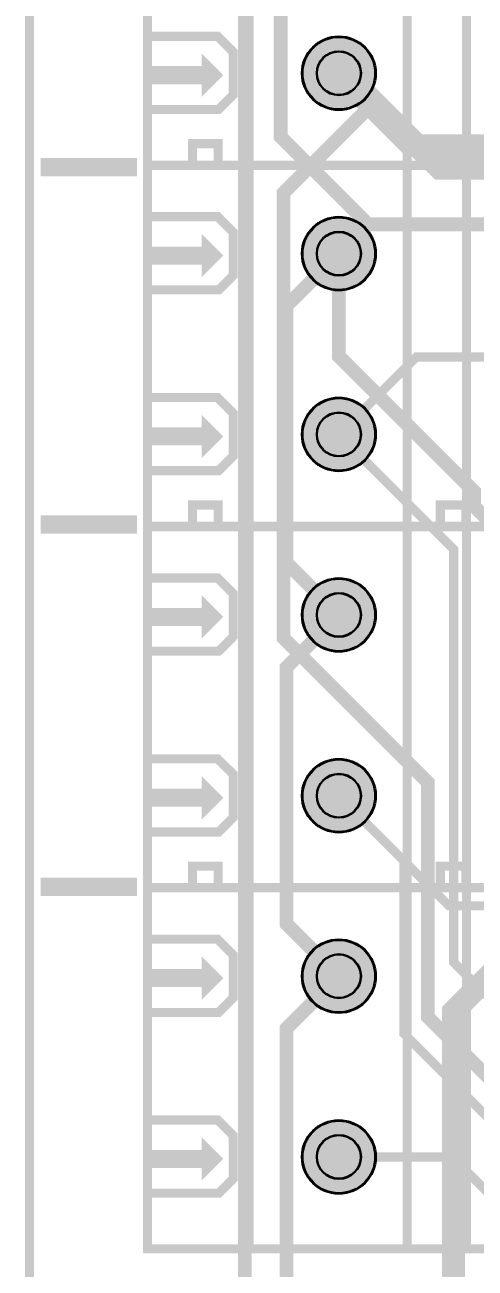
# Model space of a CAD drawing. Header units: millimetres. Extents: x -11 to 78.6, y -72.4 to 27.
# Drawn here: x -10.98 to 1.49, y -24.76 to 9.68 of the extents above; entities that cross this region are included whole.
import ezdxf

# ---------------------------------------------------------------- set-up
doc = ezdxf.new("R2010")
doc.units = ezdxf.units.MM
for name, color, linetype, true_color in [('BoardOutLine', 7, 'Continuous', 0xff00ff), ('BottomLayer', 7, 'Continuous', 0x0000ff), ('BottomSolderMaskLayer', 7, 'Continuous', 0xaa00ff), ('Document', 7, 'Continuous', 0xffffff), ('Multi-Layer', 7, 'Continuous', 0xc0c0c0), ('TopLayer', 7, 'Continuous', 0xff0000), ('TopSilkLayer', 7, 'Continuous', 0xffcc00), ('TopSolderMaskLayer', 7, 'Continuous', 0x800080)]:
    doc.layers.add(name, color=color, linetype=linetype, true_color=true_color)

msp = doc.modelspace()

# ---------------------------------------------------------------- hatches: boundary and pattern name
at = {"layer": 'BottomSolderMaskLayer'}
for points in [[(-3.311, 8.345, 1), (-1.261, 8.345, 1)], [(-3.311, 3.346, 1), (-1.261, 3.346, 1)], [(-3.311, -1.662, 1), (-1.261, -1.662, 1)], [(-3.311, -6.664, 1), (-1.261, -6.664, 1)], [(-3.311, -11.673, 1), (-1.261, -11.673, 1)], [(-3.311, -16.671, 1), (-1.261, -16.671, 1)], [(-3.311, -21.68, 1), (-1.261, -21.68, 1)]]:
    msp.add_hatch(color=256, dxfattribs=at).paths.add_polyline_path(points)
at = {"layer": 'Document'}
for points in [[(-7.586, 9.496), (-5.645, 9.496), (-5.628, 9.495), (-5.612, 9.492), (-5.596, 9.487), (-5.581, 9.479), (-5.567, 9.47), (-5.555, 9.459), (-5.126, 9.03), (-5.115, 9.018), (-5.106, 9.004), (-5.099, 8.989), (-5.093, 8.974), (-5.09, 8.957), (-5.089, 8.941), (-5.089, 7.741), (-5.09, 7.724), (-5.093, 7.708), (-5.099, 7.692), (-5.106, 7.677), (-5.115, 7.663), (-5.126, 7.651), (-5.526, 7.251), (-5.539, 7.24), (-5.553, 7.231), (-5.568, 7.223), (-5.583, 7.218), (-5.6, 7.215), (-5.616, 7.214), (-7.586, 7.214), (-7.603, 7.215), (-7.619, 7.218), (-7.635, 7.223), (-7.65, 7.231), (-7.663, 7.24), (-7.676, 7.251), (-7.687, 7.263), (-7.696, 7.277), (-7.703, 7.292), (-7.709, 7.308), (-7.712, 7.324), (-7.713, 7.341), (-7.712, 7.357), (-7.709, 7.374), (-7.703, 7.389), (-7.696, 7.404), (-7.687, 7.418), (-7.676, 7.43), (-7.663, 7.441), (-7.65, 7.451), (-7.635, 7.458), (-7.619, 7.463), (-7.603, 7.467), (-7.586, 7.468), (-5.669, 7.468), (-5.343, 7.793), (-5.343, 8.888), (-5.697, 9.242), (-7.586, 9.242), (-7.603, 9.243), (-7.619, 9.247), (-7.635, 9.252), (-7.65, 9.259), (-7.663, 9.268), (-7.676, 9.279), (-7.687, 9.292), (-7.696, 9.306), (-7.703, 9.321), (-7.709, 9.336), (-7.712, 9.353), (-7.713, 9.369), (-7.712, 9.386), (-7.709, 9.402), (-7.703, 9.418), (-7.696, 9.433), (-7.687, 9.447), (-7.676, 9.459), (-7.663, 9.47), (-7.65, 9.479), (-7.635, 9.487), (-7.619, 9.492), (-7.603, 9.495), (-7.586, 9.496)], [(-6.086, 8.891), (-6.086, 7.691), (-5.486, 8.291)], [(-7.686, 8.541), (-6.086, 8.541), (-6.086, 8.041), (-7.686, 8.041)], [(-7.586, 4.497), (-5.645, 4.497), (-5.628, 4.496), (-5.612, 4.493), (-5.596, 4.488), (-5.581, 4.48), (-5.567, 4.471), (-5.555, 4.46), (-5.126, 4.032), (-5.115, 4.019), (-5.106, 4.005), (-5.099, 3.991), (-5.093, 3.975), (-5.09, 3.959), (-5.089, 3.942), (-5.089, 2.742), (-5.09, 2.725), (-5.093, 2.709), (-5.099, 2.693), (-5.106, 2.678), (-5.115, 2.665), (-5.126, 2.652), (-5.526, 2.252), (-5.539, 2.241), (-5.553, 2.232), (-5.567, 2.225), (-5.583, 2.219), (-5.599, 2.216), (-5.616, 2.215), (-7.586, 2.215), (-7.603, 2.216), (-7.619, 2.219), (-7.635, 2.225), (-7.65, 2.232), (-7.663, 2.241), (-7.676, 2.252), (-7.687, 2.265), (-7.696, 2.278), (-7.703, 2.293), (-7.709, 2.309), (-7.712, 2.325), (-7.713, 2.342), (-7.712, 2.359), (-7.709, 2.375), (-7.703, 2.391), (-7.696, 2.405), (-7.687, 2.419), (-7.676, 2.432), (-7.663, 2.443), (-7.65, 2.452), (-7.635, 2.459), (-7.619, 2.465), (-7.603, 2.468), (-7.586, 2.469), (-5.669, 2.469), (-5.343, 2.795), (-5.343, 3.889), (-5.697, 4.243), (-7.586, 4.243), (-7.603, 4.245), (-7.619, 4.248), (-7.635, 4.253), (-7.65, 4.26), (-7.663, 4.27), (-7.676, 4.281), (-7.687, 4.293), (-7.696, 4.307), (-7.703, 4.322), (-7.709, 4.338), (-7.712, 4.354), (-7.713, 4.37), (-7.712, 4.387), (-7.709, 4.403), (-7.703, 4.419), (-7.696, 4.434), (-7.687, 4.448), (-7.676, 4.46), (-7.663, 4.471), (-7.65, 4.48), (-7.635, 4.488), (-7.619, 4.493), (-7.603, 4.496), (-7.586, 4.497)], [(-6.086, 3.892), (-6.086, 2.692), (-5.486, 3.292)], [(-7.686, 3.542), (-6.086, 3.542), (-6.086, 3.042), (-7.686, 3.042)], [(-7.586, -0.511), (-5.645, -0.511), (-5.628, -0.513), (-5.612, -0.516), (-5.596, -0.521), (-5.581, -0.528), (-5.567, -0.538), (-5.555, -0.549), (-5.126, -0.977), (-5.115, -0.99), (-5.106, -1.003), (-5.099, -1.018), (-5.093, -1.034), (-5.09, -1.05), (-5.089, -1.067), (-5.089, -2.267), (-5.09, -2.284), (-5.093, -2.3), (-5.099, -2.316), (-5.106, -2.33), (-5.115, -2.344), (-5.126, -2.357), (-5.526, -2.757), (-5.539, -2.768), (-5.553, -2.777), (-5.568, -2.784), (-5.583, -2.79), (-5.6, -2.793), (-5.616, -2.794), (-7.586, -2.794), (-7.603, -2.793), (-7.619, -2.79), (-7.635, -2.784), (-7.65, -2.777), (-7.663, -2.768), (-7.676, -2.757), (-7.687, -2.744), (-7.696, -2.73), (-7.703, -2.716), (-7.709, -2.7), (-7.712, -2.684), (-7.713, -2.667), (-7.712, -2.65), (-7.709, -2.634), (-7.703, -2.618), (-7.696, -2.603), (-7.687, -2.59), (-7.676, -2.577), (-7.663, -2.566), (-7.65, -2.557), (-7.635, -2.55), (-7.619, -2.544), (-7.603, -2.541), (-7.586, -2.54), (-5.669, -2.54), (-5.343, -2.214), (-5.343, -1.12), (-5.697, -0.765), (-7.586, -0.765), (-7.603, -0.764), (-7.619, -0.761), (-7.635, -0.756), (-7.65, -0.748), (-7.663, -0.739), (-7.676, -0.728), (-7.687, -0.716), (-7.696, -0.702), (-7.703, -0.687), (-7.709, -0.671), (-7.712, -0.655), (-7.713, -0.638), (-7.712, -0.622), (-7.709, -0.606), (-7.703, -0.59), (-7.696, -0.575), (-7.687, -0.561), (-7.676, -0.549), (-7.663, -0.538), (-7.65, -0.528), (-7.635, -0.521), (-7.619, -0.516), (-7.603, -0.513), (-7.586, -0.511)], [(-6.086, -1.117), (-6.086, -2.317), (-5.486, -1.717)], [(-7.686, -1.467), (-6.086, -1.467), (-6.086, -1.967), (-7.686, -1.967)], [(-7.586, -5.513), (-5.645, -5.513), (-5.628, -5.514), (-5.612, -5.517), (-5.596, -5.522), (-5.581, -5.53), (-5.567, -5.539), (-5.555, -5.55), (-5.126, -5.978), (-5.115, -5.991), (-5.106, -6.005), (-5.099, -6.02), (-5.093, -6.035), (-5.09, -6.052), (-5.089, -6.068), (-5.089, -7.268), (-5.09, -7.285), (-5.093, -7.301), (-5.099, -7.317), (-5.106, -7.332), (-5.115, -7.346), (-5.126, -7.358), (-5.526, -7.758), (-5.539, -7.769), (-5.553, -7.778), (-5.567, -7.786), (-5.583, -7.791), (-5.599, -7.794), (-5.616, -7.795), (-7.586, -7.795), (-7.603, -7.794), (-7.619, -7.791), (-7.635, -7.786), (-7.65, -7.778), (-7.663, -7.769), (-7.676, -7.758), (-7.687, -7.746), (-7.696, -7.732), (-7.703, -7.717), (-7.709, -7.701), (-7.712, -7.685), (-7.713, -7.668), (-7.712, -7.652), (-7.709, -7.635), (-7.703, -7.62), (-7.696, -7.605), (-7.687, -7.591), (-7.676, -7.578), (-7.663, -7.567), (-7.65, -7.558), (-7.635, -7.551), (-7.619, -7.546), (-7.603, -7.542), (-7.586, -7.541), (-5.669, -7.541), (-5.343, -7.216), (-5.343, -6.121), (-5.697, -5.767), (-7.586, -5.767), (-7.603, -5.766), (-7.619, -5.762), (-7.635, -5.757), (-7.65, -5.75), (-7.663, -5.74), (-7.676, -5.729), (-7.687, -5.717), (-7.696, -5.703), (-7.703, -5.688), (-7.709, -5.673), (-7.712, -5.656), (-7.713, -5.64), (-7.712, -5.623), (-7.709, -5.607), (-7.703, -5.591), (-7.696, -5.576), (-7.687, -5.562), (-7.676, -5.55), (-7.663, -5.539), (-7.65, -5.53), (-7.635, -5.522), (-7.619, -5.517), (-7.603, -5.514), (-7.586, -5.513)], [(-6.086, -6.118), (-6.086, -7.318), (-5.486, -6.718)], [(-7.686, -6.468), (-6.086, -6.468), (-6.086, -6.968), (-7.686, -6.968)], [(-7.586, -10.522), (-5.645, -10.522), (-5.628, -10.523), (-5.612, -10.526), (-5.596, -10.531), (-5.581, -10.539), (-5.567, -10.548), (-5.555, -10.559), (-5.126, -10.987), (-5.115, -11), (-5.106, -11.014), (-5.099, -11.028), (-5.093, -11.044), (-5.09, -11.061), (-5.089, -11.077), (-5.089, -12.277), (-5.09, -12.294), (-5.093, -12.31), (-5.099, -12.326), (-5.106, -12.341), (-5.115, -12.354), (-5.126, -12.367), (-5.526, -12.767), (-5.539, -12.778), (-5.553, -12.787), (-5.568, -12.794), (-5.583, -12.8), (-5.6, -12.803), (-5.616, -12.804), (-7.586, -12.804), (-7.603, -12.803), (-7.619, -12.8), (-7.635, -12.794), (-7.65, -12.787), (-7.663, -12.778), (-7.676, -12.767), (-7.687, -12.754), (-7.696, -12.741), (-7.703, -12.726), (-7.709, -12.71), (-7.712, -12.694), (-7.713, -12.677), (-7.712, -12.661), (-7.709, -12.644), (-7.703, -12.628), (-7.696, -12.614), (-7.687, -12.6), (-7.676, -12.587), (-7.663, -12.576), (-7.65, -12.567), (-7.635, -12.56), (-7.619, -12.554), (-7.603, -12.551), (-7.586, -12.55), (-5.669, -12.55), (-5.343, -12.225), (-5.343, -11.13), (-5.697, -10.776), (-7.586, -10.776), (-7.603, -10.775), (-7.619, -10.771), (-7.635, -10.766), (-7.65, -10.759), (-7.663, -10.749), (-7.676, -10.738), (-7.687, -10.726), (-7.696, -10.712), (-7.703, -10.697), (-7.709, -10.681), (-7.712, -10.665), (-7.713, -10.649), (-7.712, -10.632), (-7.709, -10.616), (-7.703, -10.6), (-7.696, -10.585), (-7.687, -10.571), (-7.676, -10.559), (-7.663, -10.548), (-7.65, -10.539), (-7.635, -10.531), (-7.619, -10.526), (-7.603, -10.523), (-7.586, -10.522)], [(-6.086, -11.127), (-6.086, -12.327), (-5.486, -11.727)], [(-7.686, -11.477), (-6.086, -11.477), (-6.086, -11.977), (-7.686, -11.977)], [(-7.586, -15.52), (-5.645, -15.52), (-5.628, -15.521), (-5.612, -15.525), (-5.596, -15.53), (-5.581, -15.537), (-5.567, -15.547), (-5.555, -15.558), (-5.126, -15.986), (-5.115, -15.999), (-5.106, -16.012), (-5.099, -16.027), (-5.093, -16.043), (-5.09, -16.059), (-5.089, -16.076), (-5.089, -17.276), (-5.09, -17.292), (-5.093, -17.309), (-5.099, -17.324), (-5.106, -17.339), (-5.115, -17.353), (-5.126, -17.366), (-5.526, -17.766), (-5.539, -17.777), (-5.553, -17.786), (-5.567, -17.793), (-5.583, -17.799), (-5.599, -17.802), (-5.616, -17.803), (-7.586, -17.803), (-7.603, -17.802), (-7.619, -17.799), (-7.635, -17.793), (-7.65, -17.786), (-7.663, -17.777), (-7.676, -17.766), (-7.687, -17.753), (-7.696, -17.739), (-7.703, -17.724), (-7.709, -17.709), (-7.712, -17.692), (-7.713, -17.676), (-7.712, -17.659), (-7.709, -17.643), (-7.703, -17.627), (-7.696, -17.612), (-7.687, -17.599), (-7.676, -17.586), (-7.663, -17.575), (-7.65, -17.566), (-7.635, -17.559), (-7.619, -17.553), (-7.603, -17.55), (-7.586, -17.549), (-5.669, -17.549), (-5.343, -17.223), (-5.343, -16.128), (-5.697, -15.774), (-7.586, -15.774), (-7.603, -15.773), (-7.619, -15.77), (-7.635, -15.765), (-7.65, -15.757), (-7.663, -15.748), (-7.676, -15.737), (-7.687, -15.725), (-7.696, -15.711), (-7.703, -15.696), (-7.709, -15.68), (-7.712, -15.664), (-7.713, -15.647), (-7.712, -15.631), (-7.709, -15.614), (-7.703, -15.599), (-7.696, -15.584), (-7.687, -15.57), (-7.676, -15.557), (-7.663, -15.547), (-7.65, -15.537), (-7.635, -15.53), (-7.619, -15.525), (-7.603, -15.521), (-7.586, -15.52)], [(-6.086, -16.126), (-6.086, -17.326), (-5.486, -16.726)], [(-7.686, -16.476), (-6.086, -16.476), (-6.086, -16.976), (-7.686, -16.976)], [(-7.586, -20.529), (-5.645, -20.529), (-5.628, -20.53), (-5.612, -20.534), (-5.596, -20.539), (-5.581, -20.546), (-5.567, -20.555), (-5.555, -20.566), (-5.126, -20.995), (-5.115, -21.007), (-5.106, -21.021), (-5.099, -21.036), (-5.093, -21.052), (-5.09, -21.068), (-5.089, -21.085), (-5.089, -22.285), (-5.09, -22.301), (-5.093, -22.318), (-5.099, -22.333), (-5.106, -22.348), (-5.115, -22.362), (-5.126, -22.375), (-5.526, -22.775), (-5.539, -22.785), (-5.553, -22.795), (-5.568, -22.802), (-5.583, -22.807), (-5.6, -22.811), (-5.616, -22.812), (-7.586, -22.812), (-7.603, -22.811), (-7.619, -22.807), (-7.635, -22.802), (-7.65, -22.795), (-7.663, -22.785), (-7.676, -22.775), (-7.687, -22.762), (-7.696, -22.748), (-7.703, -22.733), (-7.709, -22.718), (-7.712, -22.701), (-7.713, -22.685), (-7.712, -22.668), (-7.709, -22.652), (-7.703, -22.636), (-7.696, -22.621), (-7.687, -22.607), (-7.676, -22.595), (-7.663, -22.584), (-7.65, -22.575), (-7.635, -22.567), (-7.619, -22.562), (-7.603, -22.559), (-7.586, -22.558), (-5.669, -22.558), (-5.343, -22.232), (-5.343, -21.137), (-5.697, -20.783), (-7.586, -20.783), (-7.603, -20.782), (-7.619, -20.779), (-7.635, -20.774), (-7.65, -20.766), (-7.663, -20.757), (-7.676, -20.746), (-7.687, -20.734), (-7.696, -20.72), (-7.703, -20.705), (-7.709, -20.689), (-7.712, -20.673), (-7.713, -20.656), (-7.712, -20.64), (-7.709, -20.623), (-7.703, -20.608), (-7.696, -20.593), (-7.687, -20.579), (-7.676, -20.566), (-7.663, -20.555), (-7.65, -20.546), (-7.635, -20.539), (-7.619, -20.534), (-7.603, -20.53), (-7.586, -20.529)], [(-6.086, -21.135), (-6.086, -22.335), (-5.486, -21.735)], [(-7.686, -21.485), (-6.086, -21.485), (-6.086, -21.985), (-7.686, -21.985)]]:
    msp.add_hatch(color=256, dxfattribs=at).paths.add_polyline_path(points)
at = {"layer": 'Multi-Layer'}
for points in [[(-3.286, 8.345, 1), (-1.286, 8.345, 1)], [(-3.286, 3.346, 1), (-1.286, 3.346, 1)], [(-3.286, -1.662, 1), (-1.286, -1.662, 1)], [(-3.286, -6.664, 1), (-1.286, -6.664, 1)], [(-3.286, -11.673, 1), (-1.286, -11.673, 1)], [(-3.286, -16.671, 1), (-1.286, -16.671, 1)], [(-3.286, -21.68, 1), (-1.286, -21.68, 1)]]:
    msp.add_hatch(color=256, dxfattribs=at).paths.add_polyline_path(points)
at = {"layer": 'TopSilkLayer'}
for points in [[(-6.086, 8.891), (-6.086, 7.691), (-5.486, 8.291)], [(-7.686, 8.541), (-6.086, 8.541), (-6.086, 8.041), (-7.686, 8.041)], [(-10.541, 5.999), (-7.874, 5.999), (-7.874, 5.491), (-10.541, 5.491), (-10.541, 5.999)], [(-6.086, 3.892), (-6.086, 2.692), (-5.486, 3.292)], [(-7.686, 3.542), (-6.086, 3.542), (-6.086, 3.042), (-7.686, 3.042)], [(-6.086, -1.117), (-6.086, -2.317), (-5.486, -1.717)], [(-7.686, -1.467), (-6.086, -1.467), (-6.086, -1.967), (-7.686, -1.967)], [(-10.541, -3.907), (-7.874, -3.907), (-7.874, -4.415), (-10.541, -4.415), (-10.541, -3.907)], [(-6.086, -6.118), (-6.086, -7.318), (-5.486, -6.718)], [(-7.686, -6.468), (-6.086, -6.468), (-6.086, -6.968), (-7.686, -6.968)], [(-6.086, -11.127), (-6.086, -12.327), (-5.486, -11.727)], [(-7.686, -11.477), (-6.086, -11.477), (-6.086, -11.977), (-7.686, -11.977)], [(-10.541, -13.94), (-7.874, -13.94), (-7.874, -14.448), (-10.541, -14.448), (-10.541, -13.94)], [(-6.086, -16.126), (-6.086, -17.326), (-5.486, -16.726)], [(-7.686, -16.476), (-6.086, -16.476), (-6.086, -16.976), (-7.686, -16.976)], [(-6.086, -21.135), (-6.086, -22.335), (-5.486, -21.735)], [(-7.686, -21.485), (-6.086, -21.485), (-6.086, -21.985), (-7.686, -21.985)]]:
    msp.add_hatch(color=256, dxfattribs=at).paths.add_polyline_path(points)
at = {"layer": 'TopSolderMaskLayer'}
for points in [[(-3.311, 8.345, 1), (-1.261, 8.345, 1)], [(-3.311, 3.346, 1), (-1.261, 3.346, 1)], [(-3.311, -1.662, 1), (-1.261, -1.662, 1)], [(-3.311, -6.664, 1), (-1.261, -6.664, 1)], [(-3.311, -11.673, 1), (-1.261, -11.673, 1)], [(-3.311, -16.671, 1), (-1.261, -16.671, 1)], [(-3.311, -21.68, 1), (-1.261, -21.68, 1)]]:
    msp.add_hatch(color=256, dxfattribs=at).paths.add_polyline_path(points)

# ---------------------------------------------------------------- linework, layer by layer
at = {"layer": 'BoardOutLine', "const_width": 0.254}
msp.add_lwpolyline([(-10.856, 26.732), (-10.856, 6.544), (-10.856, -72.27)], dxfattribs=at)
at = {"layer": 'BottomLayer'}
for points, const_width in [([(26.53, 18.543), (25.051, 17.064), (10.098, 17.064), (7.154, 20.009), (2.313, 20.009), (-4.894, 12.802), (-4.894, -67.837), (-2.14, -70.591), (10.512, -70.591), (15.367, -65.736), (15.367, -62.483)], 0.381), ([(-2.286, 8.345), (-2.122, 8.345), (0.508, 5.715), (3.556, 5.715), (6.731, 2.54), (14.605, 2.54)], 0.635), ([(-2.286, 8.345), (-2.122, 8.345), (-1.312, 7.535)], 0.381), ([(-1.312, 7.535), (-3.822, 5.025), (-3.822, -7.299), (0.179, -11.3), (0.179, -17.802), (7.689, -25.312)], 0.381), ([(-1.312, 7.535), (0.508, 5.715), (3.556, 5.715), (6.731, 2.54), (14.605, 2.54), (14.922, 2.222)], 0.381), ([(-2.286, 3.346), (-2.286, 0.504), (1.464, -3.246), (1.464, -3.658), (2.06, -4.255), (2.472, -4.255)], 0.381), ([(-2.286, -1.662), (0.892, -4.841), (0.892, -16.284), (11.028, -26.42), (11.028, -27.664), (15.367, -32.003)], 0.254), ([(15.367, -34.543), (15.367, -34.111), (-0.487, -18.257), (-0.487, -13.472), (-2.286, -11.673)], 0.254), ([(-2.286, -21.68), (0.857, -21.68), (3.275, -24.098)], 0.254)]:
    msp.add_lwpolyline(points, dxfattribs=dict(at, const_width=const_width))
at = {"layer": 'BottomSolderMaskLayer'}
for centre, radius in [((-2.286, 8.345), 1.025), ((-2.286, 8.345), 0.615), ((-2.286, 3.346), 1.025), ((-2.286, 3.346), 0.615), ((-2.286, -1.662), 1.025), ((-2.286, -1.662), 0.615), ((-2.286, -6.664), 1.025), ((-2.286, -6.664), 0.615), ((-2.286, -11.673), 1.025), ((-2.286, -11.673), 0.615), ((-2.286, -16.671), 1.025), ((-2.286, -16.671), 0.615), ((-2.286, -21.68), 1.025), ((-2.286, -21.68), 0.615)]:
    msp.add_circle(centre, radius, dxfattribs=at)
at = {"layer": 'Multi-Layer'}
for centre, radius in [((-2.286, 8.345), 1), ((-2.286, 8.345), 0.6), ((-2.286, 3.346), 1), ((-2.286, 3.346), 0.6), ((-2.286, -1.662), 1), ((-2.286, -1.662), 0.6), ((-2.286, -6.664), 1), ((-2.286, -6.664), 0.6), ((-2.286, -11.673), 1), ((-2.286, -11.673), 0.6), ((-2.286, -16.671), 1), ((-2.286, -16.671), 0.6), ((-2.286, -21.68), 1), ((-2.286, -21.68), 0.6)]:
    msp.add_circle(centre, radius, dxfattribs=at)
at = {"layer": 'TopLayer'}
for points, const_width in [([(-1.474, 4.158), (-3.898, 6.582), (-3.898, 11.742), (-2.286, 13.354)], 0.381), ([(4.573, 6.337), (-0.278, 6.337), (-2.286, 8.345)], 0.635), ([(4.573, 6.337), (-0.278, 6.337), (-2.286, 8.345)], 0.381), ([(-1.474, 4.158), (-2.286, 3.346)], 0.381), ([(6.487, 4.074), (6.404, 4.158), (-1.474, 4.158)], 0.381), ([(-2.286, 3.346), (-3.735, 1.898), (-3.735, -5.215), (-2.286, -6.664)], 0.381), ([(-2.286, -1.662), (-0.138, 0.485), (2.763, 0.485), (2.984, 0.264), (6.35, 0.264)], 0.254), ([(-2.286, -6.664), (-3.735, -8.113), (-3.735, -15.223), (-2.286, -16.671)], 0.381), ([(-2.286, -11.673), (0.763, -14.722), (4.191, -14.722)], 0.254), ([(7.747, -15.949), (7.186, -16.51), (2.032, -16.51), (0.889, -17.653), (0.889, -32.766), (0.443, -33.212), (-2.286, -33.212)], 0.635), ([(7.467, -16.23), (7.186, -16.51), (2.032, -16.51), (0.889, -17.653), (0.889, -32.766), (0.443, -33.212)], 0.381), ([(-2.286, -16.671), (-3.735, -18.12), (-3.735, -26.754), (-2.286, -28.203)], 0.381)]:
    msp.add_lwpolyline(points, dxfattribs=dict(at, const_width=const_width))
at = {"layer": 'TopSilkLayer', "const_width": 0.254}
for points in [[(-7.586, 15.8), (2.714, 15.8), (2.714, 5.8), (-7.586, 5.8), (-7.586, 15.79)], [(-4.775, 15.8), (-4.775, 5.8)], [(-0.395, 15.8), (-0.395, 5.8)], [(1.25, 15.8), (1.25, 5.8)], [(-7.586, 9.369), (-5.645, 9.369), (-5.216, 8.941), (-5.216, 7.741), (-5.216, 7.741), (-5.616, 7.341), (-7.586, 7.341)], [(-5.628, 5.792), (-5.628, 6.392), (-6.339, 6.392), (-6.339, 5.792)], [(1.235, 5.792), (1.235, 6.392), (0.524, 6.392), (0.524, 5.792)], [(-7.586, 5.792), (2.714, 5.792), (2.714, -4.208), (-7.586, -4.208), (-7.586, 5.782)], [(-4.775, 5.792), (-4.775, -4.208)], [(-0.395, 5.792), (-0.395, -4.208)], [(1.25, 5.792), (1.25, -4.208)], [(-7.586, 4.37), (-5.645, 4.37), (-5.216, 3.942), (-5.216, 2.742), (-5.216, 2.742), (-5.616, 2.342), (-7.586, 2.342)], [(-7.586, -0.638), (-5.645, -0.638), (-5.216, -1.067), (-5.216, -2.267), (-5.216, -2.267), (-5.616, -2.667), (-7.586, -2.667)], [(-5.628, -4.218), (-5.628, -3.618), (-6.339, -3.618), (-6.339, -4.218)], [(1.235, -4.218), (1.235, -3.618), (0.524, -3.618), (0.524, -4.218)], [(-7.586, -4.218), (2.714, -4.218), (2.714, -14.218), (-7.586, -14.218), (-7.586, -4.228)], [(-4.775, -4.218), (-4.775, -14.218)], [(-0.395, -4.218), (-0.395, -14.218)], [(1.25, -4.218), (1.25, -14.218)], [(-7.586, -5.64), (-5.645, -5.64), (-5.216, -6.068), (-5.216, -7.268), (-5.216, -7.268), (-5.616, -7.668), (-7.586, -7.668)], [(-7.586, -10.649), (-5.645, -10.649), (-5.216, -11.077), (-5.216, -12.277), (-5.216, -12.277), (-5.616, -12.677), (-7.586, -12.677)], [(-5.628, -14.226), (-5.628, -13.626), (-6.339, -13.626), (-6.339, -14.226)], [(1.235, -14.226), (1.235, -13.626), (0.524, -13.626), (0.524, -14.226)], [(-7.586, -14.226), (2.714, -14.226), (2.714, -24.226), (-7.586, -24.226), (-7.586, -14.236)], [(-4.775, -14.226), (-4.775, -24.226)], [(-0.395, -14.226), (-0.395, -24.226)], [(1.25, -14.226), (1.25, -24.226)], [(-7.586, -15.647), (-5.645, -15.647), (-5.216, -16.076), (-5.216, -17.276), (-5.216, -17.276), (-5.616, -17.676), (-7.586, -17.676)], [(-7.586, -20.656), (-5.645, -20.656), (-5.216, -21.085), (-5.216, -22.285), (-5.216, -22.285), (-5.616, -22.685), (-7.586, -22.685)]]:
    msp.add_lwpolyline(points, dxfattribs=at)
at = {"layer": 'TopSolderMaskLayer'}
for centre, radius in [((-2.286, 8.345), 1.025), ((-2.286, 8.345), 0.615), ((-2.286, 3.346), 1.025), ((-2.286, 3.346), 0.615), ((-2.286, -1.662), 1.025), ((-2.286, -1.662), 0.615), ((-2.286, -6.664), 1.025), ((-2.286, -6.664), 0.615), ((-2.286, -11.673), 1.025), ((-2.286, -11.673), 0.615), ((-2.286, -16.671), 1.025), ((-2.286, -16.671), 0.615), ((-2.286, -21.68), 1.025), ((-2.286, -21.68), 0.615)]:
    msp.add_circle(centre, radius, dxfattribs=at)

doc.saveas('drawing.dxf')
